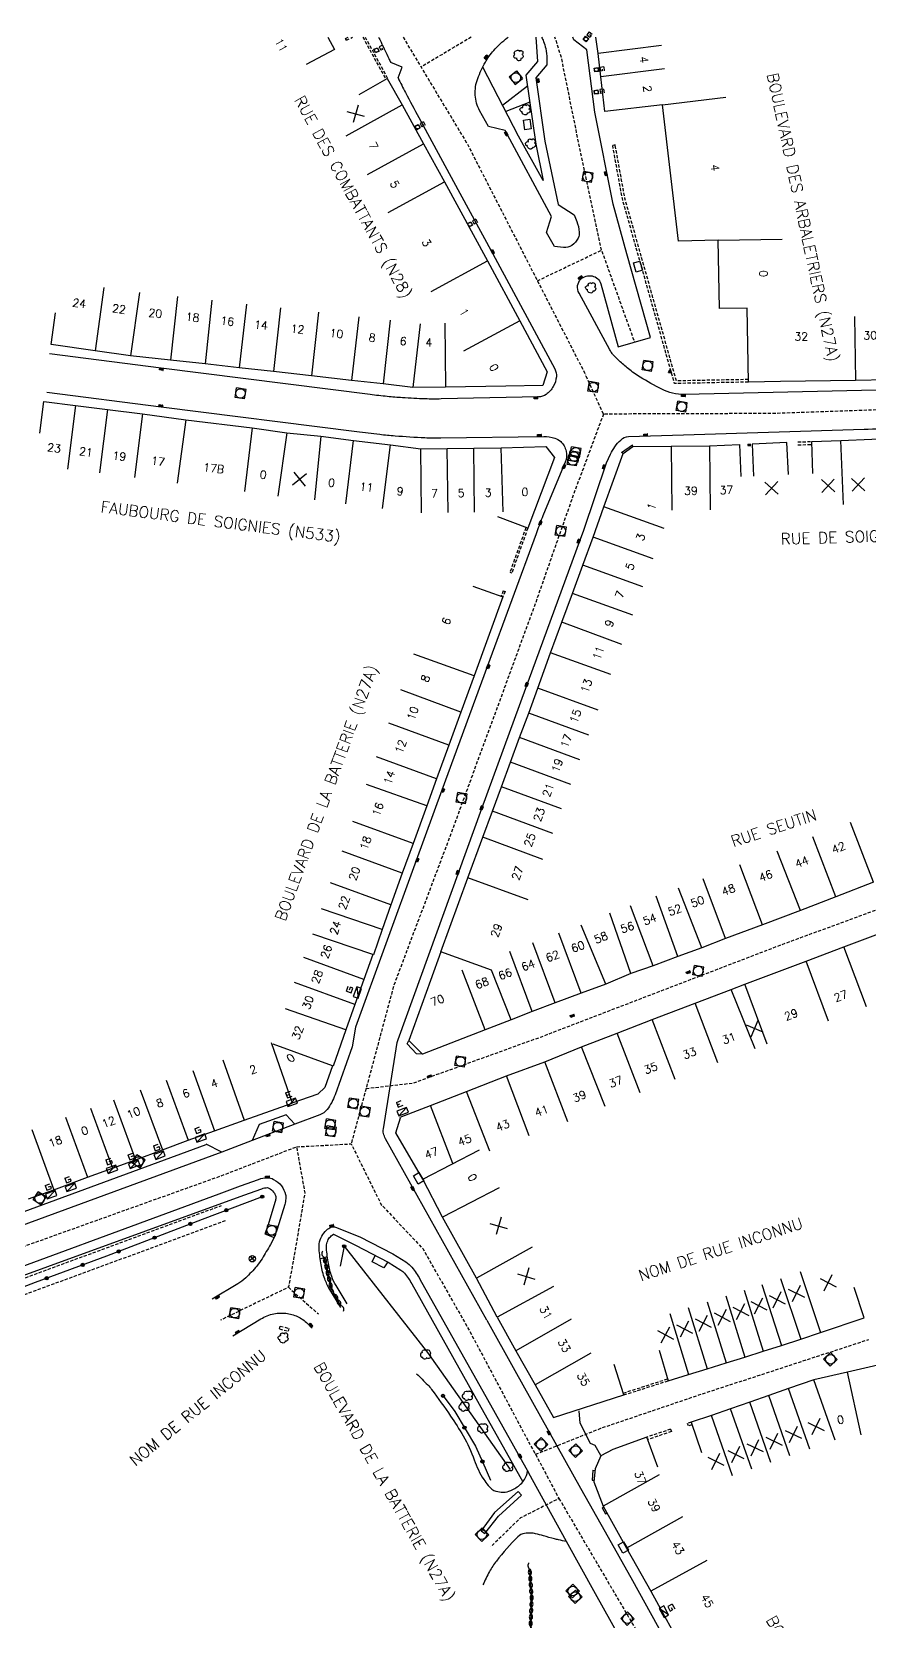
# Model space of a CAD drawing. Header units: millimetres. Extents: x 146000 to 146925, y 142000 to 143001.
# Drawn here: x 146390.3 to 146521.1, y 142752.6 to 143000.8 of the extents above; entities that cross this region are included whole.
import ezdxf
from ezdxf.enums import TextEntityAlignment as Align

# ---------------------------------------------------------------- set-up
doc = ezdxf.new("R2010")
doc.units = ezdxf.units.MM
doc.linetypes.add('DASHED', pattern=[0.75, 0.5, -0.25])
doc.layers.get('0').update_dxf_attribs({"linetype": 'CONTINUOUS'})
for name, color, linetype in [('W0001', 6, 'DASHED'), ('W0008', 7, 'CONTINUOUS'), ('W0017', 7, 'CONTINUOUS'), ('W0100', 7, 'CONTINUOUS'), ('W0105', 7, 'CONTINUOUS'), ('W0112', 1, 'DASHED'), ('W0300', 7, 'CONTINUOUS'), ('W0302', 3, 'CONTINUOUS'), ('W0310', 3, 'CONTINUOUS'), ('W0322', 7, 'CONTINUOUS'), ('W0400', 7, 'CONTINUOUS'), ('W0412', 7, 'CONTINUOUS'), ('W0420', 7, 'CONTINUOUS'), ('W0430', 7, 'CONTINUOUS'), ('W0432', 7, 'CONTINUOUS'), ('W0469', 7, 'CONTINUOUS'), ('W0851', 7, 'CONTINUOUS'), ('W0989', 7, 'CONTINUOUS'), ('W0991', 7, 'CONTINUOUS'), ('W1102', 7, 'CONTINUOUS'), ('W1471', 7, 'CONTINUOUS')]:
    doc.layers.add(name, color=color, linetype=linetype)
doc.styles.get("Standard").update_dxf_attribs({"font": 'romans.shx', "width": 0.85})

# ---------------------------------------------------------------- blocks, each defined once
blk = doc.blocks.new('T420')
for p, q in [((0.75, 0.75), (-0.75, 0.75)), ((-0.75, 0.75), (-0.75, -0.75)), ((0.75, 0.75), (0.75, -0.75)), ((0.75, -0.75), (-0.75, -0.75))]:
    blk.add_line(p, q)
blk.add_ellipse((0, 0), major_axis=(-0.53, 0.53), ratio=1, start_param=3.926991, end_param=10.210176)
blk = doc.blocks.new('T400')
for p, q in [((-0.15, 0.3), (0.15, 0.3)), ((-0.15, -0.25), (-0.15, 0.3)), ((-0.15, 0.15), (0.15, 0.15)), ((-0.15, 0), (0.15, 0)), ((0.15, 0.3), (0.15, -0.25)), ((-0.15, -0.15), (0.15, -0.15)), ((-0.15, -0.25), (-0.15, -0.3)), ((-0.15, -0.3), (0.15, -0.3)), ((0.15, -0.3), (0.15, -0.25))]:
    blk.add_line(p, q)
blk = doc.blocks.new('T300')
for p, q in [((-0.8, 0.51), (-0.86, 0.34)), ((-0.86, 0.34), (-0.86, 0.17)), ((-0.86, 0.17), (-0.74, 0.06)), ((-0.69, 0.63), (-0.8, 0.51)), ((-0.8, -0.06), (-0.74, 0.06)), ((-0.74, 0.06), (-0.69, 0.11)), ((-0.57, 0.69), (-0.69, 0.63)), ((-0.46, 0.69), (-0.57, 0.69)), ((-0.29, 0.63), (-0.46, 0.69)), ((-0.29, 0.63), (-0.17, 0.74)), ((-0.23, 0.57), (-0.29, 0.63)), ((-0.17, 0.74), (-0.06, 0.8)), ((-0.06, 0.8), (0.06, 0.8)), ((0.06, 0.8), (0.23, 0.74)), ((0.23, 0.74), (0.34, 0.63)), ((0.34, 0.63), (0.4, 0.51)), ((0.46, 0.46), (0.34, 0.46)), ((0.4, 0.51), (0.4, 0.46)), ((0.57, 0.4), (0.46, 0.46)), ((0.57, 0.4), (0.69, 0.29)), ((0.69, 0.29), (0.74, 0.17)), ((0.74, 0.06), (0.69, -0.17)), ((0.74, 0.17), (0.74, 0.06)), ((-0.8, -0.17), (-0.8, -0.06)), ((-0.8, -0.23), (-0.8, -0.17)), ((-0.74, -0.34), (-0.8, -0.23)), ((-0.69, -0.4), (-0.74, -0.34)), ((-0.51, -0.46), (-0.69, -0.4)), ((-0.4, -0.46), (-0.51, -0.46)), ((-0.4, -0.46), (-0.34, -0.46)), ((-0.34, -0.46), (-0.34, -0.4)), ((-0.34, -0.51), (-0.34, -0.46)), ((-0.29, -0.63), (-0.34, -0.51)), ((-0.17, -0.74), (-0.29, -0.63)), ((-0.06, -0.8), (-0.17, -0.74)), ((0.06, -0.8), (-0.06, -0.8)), ((0.17, -0.74), (0.06, -0.8)), ((0.23, -0.69), (0.17, -0.74)), ((0.29, -0.46), (0.23, -0.46)), ((0.29, -0.63), (0.23, -0.69)), ((0.46, -0.4), (0.29, -0.46)), ((0.34, -0.51), (0.29, -0.63)), ((0.34, -0.51), (0.34, -0.46)), ((0.57, -0.34), (0.46, -0.4)), ((0.63, -0.29), (0.57, -0.34)), ((0.69, -0.17), (0.63, -0.29))]:
    blk.add_line(p, q)
blk = doc.blocks.new('T432')
at = {"flags": 128}
for points in [[(0.8, 0.8), (-0.8, 0.8)], [(-0.8, 0.8), (-0.8, 0)], [(0.8, 0.8), (-0.8, 0)], [(-0.8, 0), (0.8, 0)], [(-0.4, 2.1), (-0.4, 1.3)], [(-0.4, 1.3), (0.4, 1.3)], [(-0.39, 2.1), (0.41, 2.1)], [(0, 1.7), (0.4, 1.7)], [(0.4, 1.3), (0.4, 1.7)], [(0.8, 0), (0.8, 0.8)]]:
    blk.add_lwpolyline(points, dxfattribs=at)
blk = doc.blocks.new('t430')
at = {"flags": 128}
for points in [[(0.8, 0.8), (-0.8, 0.8)], [(-0.8, 0.8), (-0.8, 0)], [(0.8, 0.8), (-0.8, 0)], [(-0.8, 0), (0.8, 0)], [(-0.4, 2.1), (0.4, 2.1)], [(-0.4, 2.1), (-0.4, 1.3)], [(-0.4, 1.7), (0, 1.7)], [(-0.4, 1.3), (0.4, 1.3)], [(0.8, 0), (0.8, 0.8)]]:
    blk.add_lwpolyline(points, dxfattribs=at)
blk = doc.blocks.new('t322o')
at = {"color": 0, "linetype": 'Continuous'}
for radius in [0.25, 0.15]:
    blk.add_circle((0, 0), radius, dxfattribs=at)
blk = doc.blocks.new('t310o')
at = {"color": 0, "linetype": 'Continuous'}
for centre, start, end in [((-0.5, 0.38), 216.8699, 323.1304), ((0.5, -0.37), 36.8699, 143.1303)]:
    blk.add_arc(centre, 0.625, start, end, dxfattribs=at)
blk = doc.blocks.new('T412')
for p, q in [((-0.3, 1.2), (0.3, 1.2)), ((-0.3, 1.2), (-0.3, 0.6)), ((-0.3, 0.6), (0.3, 0.6)), ((-0.3, 0.3), (0.3, 0.3)), ((-0.3, -0.3), (-0.3, 0.3)), ((0, 0.9), (0.3, 0.9)), ((0.3, 0.9), (0.3, 0.6)), ((0.3, 0.3), (0.3, -0.3)), ((0.3, -0.3), (-0.3, -0.3))]:
    blk.add_line(p, q)
blk.add_ellipse((0, 0), major_axis=(0.212, 0.212), ratio=1, start_param=5.497787, end_param=11.780972)
blk = doc.blocks.new('T851')
for p, q in [((-0.25, -0.15), (0, 0.32)), ((0, 0.32), (0.25, -0.15)), ((-0.25, -0.15), (0.25, -0.15))]:
    blk.add_line(p, q)
for major_axis in [(-0.106, 0.106), (-0.0354, 0.0354), (-0.0236, 0.0236)]:
    blk.add_ellipse((0, 0), major_axis=major_axis, ratio=1, start_param=3.926991, end_param=10.210176)
blk = doc.blocks.new('t991o')
at = {"color": 0, "linetype": 'Continuous'}
for p, q in [((-1, 1), (1, -1)), ((-1, -1), (1, 1))]:
    blk.add_line(p, q, dxfattribs=at)
blk = doc.blocks.new('T1471')
at = {"color": 0, "linetype": 'Continuous', "flags": 128}
blk.add_lwpolyline([(-0.75, -0.5), (-0.75, 0.5), (0.75, 0.5), (0.75, -0.5), (-0.75, -0.5)], dxfattribs=at)
blk = doc.blocks.new('T469')
at = {"color": 0, "linetype": 'Continuous', "flags": 128}
for points in [[(-0.35, 0.35), (0.35, -0.35)], [(-0.35, -0.35), (0.35, 0.35)]]:
    blk.add_lwpolyline(points, dxfattribs=at)
at = {"color": 0, "linetype": 'Continuous'}
blk.add_circle((0, 0), 0.5, dxfattribs=at)

msp = doc.modelspace()

# ---------------------------------------------------------------- linework, layer by layer
at = {"layer": 'W0001', "flags": 128}
for points in [[(146448.28, 143000), (146458.39, 142983.18), (146476.82, 142947.21)], [(146458.93, 143000), (146451.1, 142995.32)], [(146479.28, 142966.72), (146476.07, 142981.78), (146473.02, 142996.83), (146472.01, 143000)], [(146469.27, 142961.94), (146479.28, 142966.72), (146484.43, 142952.38)], [(146601.52, 142963.99), (146585.14, 142959.17), (146556.32, 142950.97), (146532.3, 142943.13), (146526.9, 142941.93), (146506.11, 142941.21), (146479.59, 142941.12)], [(146479.59, 142941.12), (146476.82, 142947.21)], [(146479.59, 142941.12), (146474.77, 142928.17), (146468.72, 142910.91), (146455.52, 142874.95), (146446.84, 142851.9), (146440.18, 142827.14)], [(146442.51, 142835.79), (146449.88, 142836.65), (146469.9, 142843.88), (146507.52, 142858.3), (146537.49, 142869.3), (146541.97, 142871.55), (146546.98, 142873.53), (146569.87, 142882.36), (146563.69, 142906.26)], [(146278.81, 142771.71), (146287.31, 142775.58), (146293.02, 142777.95), (146301.86, 142779.47), (146314.61, 142783.96), (146338.01, 142792.51), (146361.54, 142801.3), (146419.79, 142822.13), (146431.64, 142826.68), (146432.93, 142819.49), (146431.39, 142810.35), (146430.37, 142804.74), (146419.75, 142799.6)], [(146431.64, 142826.68), (146440.18, 142827.14), (146444.89, 142817.63), (146451.35, 142810.79), (146458.52, 142798.2), (146468.09, 142780.24), (146468.98, 142778.65), (146479.19, 142782.73), (146494.49, 142787.92), (146521.06, 142796.6)], [(146430.37, 142804.74), (146435.05, 142800.58)], [(146468.98, 142778.65), (146472.64, 142771.75), (146466.63, 142768.72), (146461.98, 142764.19)], [(146472.64, 142771.75), (146486.69, 142747.83), (146495.86, 142731.26), (146507.09, 142711.46), (146525.33, 142680.72), (146530.6, 142672.87), (146531.13, 142672.08), (146517.05, 142660.69), (146494.27, 142644.51), (146467.62, 142626.42), (146455.71, 142615.31), (146447.16, 142603.19), (146447.16, 142603.19), (146435.22, 142584.65), (146422.28, 142564.51), (146409.87, 142545.04), (146396.34, 142524.9), (146386.59, 142510.68), (146358.16, 142469.03), (146337.51, 142482.92), (146309.92, 142501.51), (146301.14, 142508.06), (146298.51, 142514.94), (146299.46, 142521.38), (146299.14, 142528.8), (146299.86, 142534.68)]]:
    msp.add_lwpolyline(points, dxfattribs=at)
at = {"layer": 'W0008'}
msp.add_line((146460.51, 142766.68), (146461.08, 142766.27), dxfattribs=at)
for points in [[(146444.46, 143000, -0.000195), (146444.84, 142999.2, -0.000074), (146446.05, 142996.68, 0.000014), (146446.36, 142996.03, 0.008021)], [(146461.62, 142986.06), (146460.25, 142988.54, -0.111552), (146459.56, 142990.92, -0.104789), (146459.95, 142993.53, -0.040362), (146461.14, 142996.07, -0.050032), (146462.45, 142997.91, -0.051024), (146464.57, 142999.88, -0.006058), (146464.73, 143000, -0.080704)], [(146469.93, 143000, -0.017403), (146470.24, 142999.33, -0.051641), (146470.57, 142998.21, -0.037878), (146470.74, 142996.64), (146470.77, 142995.66), (146469.01, 142993.63), (146470.43, 142983.73)], [(146474.97, 142999.56), (146474.8, 143000, 0.010141)], [(146447.5, 142993.64, 0.007747), (146448.66, 142991.33, 0.004868), (146450.74, 142987.43), (146457.17, 142975.62), (146462.31, 142966.14)], [(146470.43, 142983.73), (146472.5, 142973.86), (146474.99, 142972.25), (146475.41, 142971.22, -0.073138), (146475.81, 142969.54, -0.134479), (146475.64, 142968.61, -0.138922), (146474.63, 142967.46, -0.165502), (146473.37, 142967.15), (146471.94, 142967.27), (146470.69, 142969.47), (146471.49, 142972), (146464.25, 142985.43), (146461.62, 142986.06)], [(146462.31, 142966.14), (146471.97, 142948.18, -0.142288), (146472.23, 142946.96, -0.10966), (146471.76, 142945.43, -0.112805), (146470.65, 142944.2, -0.147917), (146469.44, 142943.8), (146454.26, 142943.48, -0.013127), (146451.76, 142943.49, -0.009205), (146448.19, 142943.67, -0.007659), (146445.82, 142943.87, -0.006777), (146443.15, 142944.17), (146410.51, 142948.29), (146393.06, 142950.52)], [(146473.63, 142933.62), (146470.11, 142925.24, 0.008971), (146469.99, 142924.93, 0.001104), (146469.06, 142922.41), (146461.48, 142901.78), (146454.35, 142882.4), (146450.35, 142871.4), (146440.86, 142845.39), (146440.35, 142842.32), (146437.66, 142834.78, -0.077902), (146436.43, 142832.52, -0.141814), (146435.27, 142831.66), (146431.38, 142830.22), (146424.69, 142827.67), (146424.69, 142827.67), (146419.98, 142825.85)]]:
    msp.add_lwpolyline(points, format="xyb", dxfattribs=at)
at = {"layer": 'W0008', "flags": 128}
for points in [[(146524.56, 142944.91), (146492.24, 142944.2, -0.060626), (146490.4, 142944.38, -0.062995), (146488.72, 142944.99, -0.019504), (146485.31, 142946.9, -0.034091), (146483.48, 142948.2, -0.012054), (146482.04, 142949.44, -0.019828), (146481.21, 142950.25, -0.038518), (146480.93, 142950.59, -0.026478), (146480.6, 142951.14), (146475.79, 142960, -0.155737), (146475.56, 142961.21, -0.176349), (146476.05, 142962.19, -0.117651), (146476.88, 142962.66, -0.121085), (146477.81, 142962.7, -0.132176), (146478.69, 142962.26, -0.144631), (146479.17, 142961.49), (146481.91, 142951.65), (146486.94, 142953.1), (146483.26, 142966.16), (146481.11, 142973.93), (146478.23, 142988.29), (146477, 142997.99), (146474.97, 142999.56)], [(146392.61, 142944.54), (146410.49, 142942.27), (146441.05, 142938.39, 0.004573), (146444.64, 142937.97, 0.006852), (146447.04, 142937.74, 0.008118), (146451.69, 142937.45, 0.01519), (146454.17, 142937.4), (146470.27, 142937.61, -0.07489), (146471.98, 142937.37, -0.12054), (146472.91, 142936.83, -0.147575), (146473.75, 142935.33, -0.147575), (146473.63, 142933.62)], [(146461.38, 142799.62), (146445.56, 142827.92, -0.071901), (146445.23, 142828.78, -0.095423), (146445.21, 142829.48), (146447.35, 142842.96), (146447.52, 142843.42), (146460.6, 142879.53), (146467.49, 142898.33), (146475.87, 142921.17), (146476.53, 142922.99), (146480.06, 142933.49), (146480.69, 142934.84, -0.090017), (146482.28, 142937.07, -0.187176), (146483.52, 142937.6), (146492.08, 142937.89), (146520.31, 142938.76, 0.007892), (146525.53, 142939, 0.022399), (146527.37, 142939.2, 0.001641), (146530.04, 142939.61, 0.001909), (146532.33, 142939.99, 0.02396), (146533.53, 142940.25, 0.006065), (146538.17, 142941.55), (146552.2, 142945.68)], [(146422.88, 142820.57), (146425.71, 142821.6, -0.087357), (146427.1, 142821.85, -0.124289), (146428.07, 142821.6, -0.10476), (146429.29, 142820.57, -0.113097), (146429.92, 142819.22, -0.071166), (146429.96, 142818.55, -0.055248), (146429.8, 142817.69), (146428.63, 142813.84), (146428.14, 142812.53)], [(146423.42, 142819.11), (146426.24, 142820.14, -0.087357), (146427.1, 142820.3, -0.124289), (146427.33, 142820.24, -0.10476), (146428.07, 142819.62, -0.113097), (146428.4, 142818.9, -0.071166), (146428.41, 142818.66, -0.055248), (146428.32, 142818.15), (146427.16, 142814.34), (146426.68, 142813.07)], [(146291.56, 142773.09, -0.012248), (146293.15, 142773.73, -0.03975), (146293.47, 142773.82, -0.019914), (146296.27, 142774.27, 0.012943), (146300.82, 142774.94, 0.028583), (146301.68, 142775.14), (146301.68, 142775.14), (146307.12, 142776.64), (146321.74, 142781.99), (146347.29, 142791.35), (146347.29, 142791.35), (146377.45, 142802.4), (146377.45, 142802.4), (146423.42, 142819.11), (146423.42, 142819.11), (146423.42, 142819.11)], [(146428.14, 142812.53), (146427.55, 142811.44, -0.017808), (146426.26, 142809.21, -0.031841), (146425.42, 142808.05, -0.031927), (146423.7, 142806.21, -0.052787), (146422.48, 142805.29), (146418.47, 142802.87)], [(146438.56, 142801.56), (146436.83, 142804.41, -0.052579), (146436.05, 142806.06, -0.042318), (146435.49, 142808.25, -0.018595), (146435.17, 142810.75, -0.060336), (146435.19, 142811.53, -0.084409), (146435.58, 142812.72, -0.091253), (146436.31, 142813.64, -0.02854), (146436.69, 142813.94, -0.043565), (146436.97, 142814.09, -0.092932), (146437.38, 142814.2, -0.108397), (146437.74, 142814.14), (146441.52, 142812.63)], [(146439.54, 142802.16), (146437.81, 142805.01, -0.052579), (146437.14, 142806.44, -0.042318), (146436.63, 142808.44, -0.018595), (146436.32, 142810.85, -0.060336), (146436.33, 142811.36, -0.084409), (146436.6, 142812.18, -0.091253), (146437.07, 142812.77, -0.02854), (146437.35, 142812.99, -0.029818), (146437.42, 142813.03), (146440.84, 142811.31)], [(146441.52, 142812.63), (146446.7, 142809.95), (146448.71, 142808.7, -0.080512), (146449.67, 142807.86, -0.045596), (146450.93, 142806.02), (146461.47, 142787.21), (146467.91, 142775.71)], [(146421.68, 142797.14), (146426.07, 142799.8, -0.085514), (146428.12, 142800.6, -0.090642), (146430.21, 142800.65, -0.079603), (146432.02, 142800.06, -0.081183), (146433.53, 142798.94), (146434.08, 142798.37)], [(146450.4, 142791.22, -0.011592), (146452.13, 142789.5, -0.029621), (146452.75, 142788.77, -0.011897), (146455.72, 142784.62, -0.016657), (146457.68, 142781.53, -0.05023), (146459.4, 142777.78, 0.061468), (146460.88, 142774.74, 0.032261), (146461.58, 142773.8, 0.045265), (146462.17, 142773.22, 0.104162), (146462.8, 142772.9, 0.063622), (146463.92, 142772.74, 0.112086), (146465.11, 142772.99, 0.073577), (146466.65, 142773.99, 0.082182), (146467.25, 142774.73, 0.072585), (146467.75, 142776.01)], [(146473.8, 142765.03, -0.003639), (146472.58, 142765.3, -0.006875), (146471.94, 142765.45, -0.006347), (146470.2, 142765.92, 0.008947), (146468.96, 142766.25, 0.054775), (146468.3, 142766.34, 0.03555), (146467.26, 142766.29, 0.165131), (146466.23, 142765.79, 0.036298), (146462.86, 142761.98, 0.035124), (146461.79, 142760.36, 0.029167), (146460.77, 142758.26)]]:
    msp.add_lwpolyline(points, format="xyb", dxfattribs=at)
at = {"layer": 'W0008'}
for points in [[(146447.5, 142993.64), (146448.17, 142995.29), (146446.36, 142996.03)], [(146300.59, 142776.28), (146306.04, 142777.65), (146321.2, 142783.24), (146347.46, 142792.86), (146347.46, 142792.86), (146376.84, 142803.63), (146376.84, 142803.63), (146419.55, 142819.33), (146419.55, 142819.33), (146422.88, 142820.57)], [(146483.59, 142747.46), (146478.33, 142756.87), (146473.8, 142765.03), (146467.91, 142775.71)], [(146461.08, 142766.27), (146463.17, 142768.97), (146466.8, 142772.25), (146466.27, 142772.84), (146462.56, 142769.54), (146460.51, 142766.68)]]:
    msp.add_lwpolyline(points, dxfattribs=at)
at = {"layer": 'W0008', "flags": 128}
for points in [[(146419.98, 142825.85), (146303.8, 142783.22)], [(146461.38, 142799.62), (146465.77, 142791.75), (146471.03, 142782.34), (146476.01, 142773.38), (146479.84, 142766.55), (146479.84, 142766.55), (146484.11, 142758.96), (146491.86, 142745.01), (146499.15, 142732.04)]]:
    msp.add_lwpolyline(points, dxfattribs=at)
at = {"layer": 'W0017'}
for points in [[(146469.03, 143000), (146469.29, 142996.18), (146467.49, 142994.05), (146469.03, 142983.3)], [(146468.09, 142989.85), (146464.33, 142988.37)], [(146419.98, 142825.85), (146417.51, 142827.07)], [(146435.35, 142809.17), (146436.46, 142809.55)], [(146445.89, 142808.7), (146445.27, 142807.76), (146443.44, 142808.72), (146443.91, 142809.72)]]:
    msp.add_lwpolyline(points, dxfattribs=at)
at = {"layer": 'W0017', "flags": 128}
for points in [[(146466.32, 142984.52), (146460.73, 142995.32)], [(146463.8, 142989.39), (146467.73, 142992.38)], [(146469.03, 142983.3), (146470.17, 142977.62), (146466.32, 142984.52), (146466.32, 142984.52)], [(146431.38, 142830.22), (146430.03, 142831.67), (146425.79, 142830.14), (146424.69, 142827.67)], [(146328.41, 142794.38), (146359.68, 142805.83), (146382.52, 142814.2), (146417.51, 142827.02)], [(146426.69, 142813.08), (146428.14, 142812.53)], [(146479.17, 142778.47), (146478.3, 142780.03), (146477.56, 142780.35), (146475.96, 142783.5), (146475.79, 142785.44)]]:
    msp.add_lwpolyline(points, dxfattribs=at)
msp.add_lwpolyline([(146440.84, 142811.31), (146445.97, 142808.66), (146447.92, 142807.44, -0.080512), (146448.53, 142806.92, -0.045596), (146449.64, 142805.3), (146460.17, 142786.48), (146466.98, 142774.34)], format="xyb", dxfattribs=at)
at = {"layer": 'W0100'}
for p, q in [((146479.18, 142993.81), (146478.74, 142997.46)), ((146479.83, 142988.37), (146479.18, 142993.81)), ((146488.8, 142989.44), (146479.83, 142988.37)), ((146491.34, 142968.15), (146488.8, 142989.44)), ((146497.5, 142968.26), (146491.34, 142968.15)), ((146497.7, 142957.61), (146497.5, 142968.26)), ((146393.3, 142951.97), (146393.99, 142956.92)), ((146502.02, 142957.69), (146497.7, 142957.61)), ((146502.23, 142946.12), (146502.02, 142957.69)), ((146466.51, 142955.66), (146470.79, 142947.74)), ((146400.16, 142951.01), (146393.3, 142951.97)), ((146405.73, 142950.23), (146400.16, 142951.01)), ((146411.97, 142949.56), (146405.73, 142950.23)), ((146417.36, 142948.99), (146411.97, 142949.56)), ((146422.66, 142948.36), (146417.36, 142948.99)), ((146428.06, 142947.78), (146422.66, 142948.36)), ((146433.96, 142947.1), (146428.06, 142947.78)), ((146440.21, 142946.38), (146433.96, 142947.1)), ((146470.79, 142947.74), (146470.1, 142945.56)), ((146523.89, 142946.46), (146518.94, 142946.36)), ((146445.18, 142945.83), (146440.21, 142946.38)), ((146449.83, 142945.29), (146445.18, 142945.83)), ((146454.89, 142945.33), (146449.83, 142945.29)), ((146464.32, 142945.46), (146454.89, 142945.33)), ((146470.1, 142945.56), (146464.32, 142945.46)), ((146507.23, 142946.22), (146502.23, 142946.12)), ((146518.94, 142946.36), (146507.23, 142946.22)), ((146391.53, 142938.13), (146392.16, 142943.09)), ((146392.16, 142943.09), (146397.13, 142942.46)), ((146397.13, 142942.46), (146402.1, 142941.84)), ((146402.1, 142941.84), (146407.56, 142941.17)), ((146407.56, 142941.17), (146414.37, 142940.22)), ((146414.37, 142940.22), (146424.72, 142938.97)), ((146424.72, 142938.97), (146430.15, 142938.19)), ((146435.44, 142937.66), (146440.56, 142937.01)), ((146440.56, 142937.01), (146446.32, 142936.3)), ((146508.24, 142936.66), (146502.81, 142936.4)), ((146508.48, 142931.67), (146508.24, 142936.66)), ((146512.31, 142931.84), (146512.12, 142936.84)), ((146446.32, 142936.3), (146451.06, 142935.71)), ((146451.06, 142935.71), (146455.19, 142935.76)), ((146455.19, 142935.76), (146459.34, 142935.82)), ((146459.34, 142935.82), (146463.61, 142935.87)), ((146463.61, 142935.87), (146470.6, 142936.08)), ((146470.6, 142936.08), (146471.93, 142934.34)), ((146479.66, 142926.65), (146482.65, 142934.97)), ((146482.65, 142934.97), (146484.2, 142936.08)), ((146484.2, 142936.08), (146490.19, 142936.11)), ((146490.19, 142936.11), (146496.18, 142936.17)), ((146496.18, 142936.17), (146500.84, 142936.36)), ((146500.84, 142936.36), (146501.05, 142931.37)), ((146502.81, 142936.4), (146503.05, 142931.41)), ((146477.96, 142921.91), (146479.66, 142926.65)), ((146476.35, 142917.53), (146477.96, 142921.91)), ((146474.78, 142913.11), (146476.35, 142917.53)), ((146459.17, 142914.27), (146463.87, 142912.56)), ((146463.87, 142912.56), (146459.39, 142900.23)), ((146473.11, 142908.62), (146474.78, 142913.11)), ((146471.33, 142903.84), (146473.11, 142908.62)), ((146469.36, 142898.31), (146471.33, 142903.84)), ((146459.39, 142900.23), (146457.32, 142894.59)), ((146467.91, 142894.42), (146469.36, 142898.31)), ((146457.32, 142894.59), (146455.45, 142889.42)), ((146466.5, 142890.59), (146467.91, 142894.42)), ((146455.45, 142889.42), (146453.5, 142884.14)), ((146465.09, 142886.75), (146466.5, 142890.59)), ((146463.67, 142882.91), (146465.09, 142886.75)), ((146453.5, 142884.14), (146451.99, 142879.91)), ((146462.28, 142879.1), (146463.67, 142882.91)), ((146451.99, 142879.91), (146449.85, 142874.06)), ((146460.74, 142875.02), (146462.28, 142879.1)), ((146458.42, 142868.68), (146460.74, 142875.02)), ((146449.85, 142874.06), (146448.17, 142869.42)), ((146448.17, 142869.42), (146446.35, 142864.46)), ((146454.18, 142857.11), (146458.42, 142868.68)), ((146521.77, 142868.01), (146515.91, 142865.74)), ((146515.91, 142865.74), (146510.35, 142863.57)), ((146446.35, 142864.46), (146445.01, 142860.6)), ((146510.35, 142863.57), (146504.44, 142861.34)), ((146445.01, 142860.6), (146443.68, 142856.68)), ((146504.44, 142861.34), (146498.68, 142859.19)), ((146494.97, 142857.75), (146491.23, 142856.41)), ((146498.68, 142859.19), (146494.97, 142857.75)), ((146443.58, 142856.72), (146442.15, 142852.81)), ((146443.68, 142856.68), (146443.58, 142856.72)), ((146487.35, 142854.94), (146483.85, 142853.73)), ((146491.23, 142856.41), (146487.35, 142854.94)), ((146442.15, 142852.81), (146440.73, 142848.91)), ((146479.97, 142852.1), (146476.1, 142850.66)), ((146483.85, 142853.73), (146479.97, 142852.1)), ((146476.1, 142850.66), (146472.07, 142849.16)), ((146440.73, 142848.91), (146439.36, 142844.97)), ((146468.45, 142847.82), (146465.17, 142846.51)), ((146472.07, 142849.16), (146468.45, 142847.82)), ((146439.36, 142844.97), (146437.38, 142839.3)), ((146461.09, 142844.94), (146451.31, 142841.15)), ((146465.17, 142846.51), (146461.09, 142844.94)), ((146437.28, 142839.33), (146436.05, 142835.95)), ((146430.98, 142833.55), (146435, 142834.96)), ((146435, 142834.96), (146436.05, 142835.95)), ((146423.46, 142830.82), (146430.95, 142833.49)), ((146430.95, 142833.49), (146430.98, 142833.55)), ((146418.81, 142829.18), (146423.46, 142830.82)), ((146447.14, 142828.88), (146447.86, 142831.23)), ((146447.86, 142831.23), (146447.83, 142831.33)), ((146410.72, 142826.23), (146414.69, 142827.7)), ((146414.69, 142827.7), (146418.81, 142829.18)), ((146451.35, 142821.64), (146447.14, 142828.88)), ((146406.51, 142824.66), (146410.72, 142826.23)), ((146398.99, 142821.92), (146402.89, 142823.32)), ((146402.89, 142823.32), (146406.51, 142824.66)), ((146389.76, 142818.54), (146393.72, 142819.98)), ((146393.72, 142819.98), (146398.99, 142821.92)), ((146454.43, 142815.67), (146451.35, 142821.64)), ((146451.35, 142821.64), (146451.35, 142821.64)), ((146520.34, 142799.97), (146518.76, 142804.71)), ((146463.01, 142800.08), (146465.88, 142794.81)), ((146465.88, 142794.81), (146468.91, 142789.5)), ((146482.79, 142787.93), (146481.26, 142792.69)), ((146488.29, 142794.94), (146489.71, 142790.15)), ((146529.89, 142794.27), (146517.69, 142791.47)), ((146517.69, 142791.47), (146512.48, 142790.3)), ((146468.91, 142789.5), (146471.8, 142784.39)), ((146471.8, 142784.39), (146482.79, 142787.93)), ((146493.29, 142783.65), (146494.9, 142778.92)), ((146486.38, 142781.34), (146481.07, 142779.43)), ((146488.07, 142776.63), (146486.38, 142781.34)), ((146479.18, 142778.44), (146478.31, 142776.36)), ((146481.07, 142779.43), (146479.18, 142778.44)), ((146478.31, 142776.36), (146478.1, 142774.36)), ((146478.1, 142774.36), (146479.57, 142770.57)), ((146479.57, 142770.57), (146483.21, 142764.01)), ((146483.21, 142764.01), (146486.99, 142757.26)), ((146486.99, 142757.26), (146492.34, 142747.51))]:
    msp.add_line(p, q, dxfattribs=at)
for points in [[(146436.53, 143000), (146437.57, 142998.08)], [(146478.74, 142997.46), (146478.42, 143000)], [(146441.45, 142991.06), (146445.8, 142993.52)], [(146471.93, 142934.34), (146467.76, 142923.28)]]:
    msp.add_lwpolyline(points, dxfattribs=at)
at = {"layer": 'W0100', "flags": 128}
for points in [[(146437.57, 142998.08), (146433.16, 142995.71)], [(146445.8, 142993.52), (146448.13, 142989.42)], [(146448.13, 142989.42), (146451.48, 142983.35), (146454.76, 142977.39), (146461.46, 142965.05), (146466.51, 142955.66)], [(146430.15, 142938.19), (146435.44, 142937.66)], [(146512.12, 142936.84), (146516.7, 142937.01), (146521.52, 142937.19), (146525.59, 142937.37), (146528.63, 142937.53)], [(146467.76, 142923.28), (146463.08, 142925.05)], [(146501.67, 142852.09), (146511.25, 142855.67), (146517.15, 142857.89), (146522.96, 142860.09), (146529.02, 142862.35), (146537.51, 142865.59), (146542.39, 142867.44), (146542.39, 142867.44)], [(146454.18, 142857.11), (146452.58, 142852.63), (146449.18, 142843.26), (146451.31, 142841.15)], [(146499.54, 142851.24), (146501.67, 142852.09)], [(146447.82, 142831.33), (146452.56, 142833.15), (146458.22, 142835.34), (146464.47, 142837.77), (146470.41, 142839.93), (146476.16, 142842.27), (146481.73, 142844.45), (146487.18, 142846.54), (146493.9, 142849.13), (146499.54, 142851.24)], [(146459.74, 142806.16), (146454.43, 142815.67)], [(146463.01, 142800.08), (146459.74, 142806.16)], [(146489.71, 142790.15), (146492.89, 142791.1), (146495.79, 142792.01), (146498.76, 142792.93), (146501.69, 142793.85), (146504.55, 142794.74), (146507.43, 142795.65), (146510.43, 142796.65), (146513.5, 142797.69), (146520.34, 142799.97)], [(146512.48, 142790.3), (146508.52, 142788.92), (146505.42, 142787.84), (146502.44, 142786.82), (146499.46, 142785.76), (146496.49, 142784.74), (146493.29, 142783.65)]]:
    msp.add_lwpolyline(points, dxfattribs=at)
at = {"layer": 'W0105'}
for p, q in [((146482.65, 142934.97), (146482.43, 142935.1)), ((146484.2, 142936.08), (146484.12, 142936.34)), ((146477.95, 142776.16), (146478.28, 142776.13)), ((146477.81, 142774.64), (146478.12, 142774.61)), ((146479.4, 142770.29), (146479.65, 142770.43)), ((146479.92, 142769.36), (146480.16, 142769.5))]:
    msp.add_line(p, q, dxfattribs=at)
at = {"layer": 'W0105', "flags": 128}
for points in [[(146482.43, 142935.1), (146484.12, 142936.34)], [(146451.31, 142841.15), (146450.41, 142841.21), (146448.91, 142842.76), (146449.18, 142843.26)], [(146477.95, 142776.16), (146477.81, 142774.64)], [(146479.4, 142770.29), (146479.92, 142769.36)]]:
    msp.add_lwpolyline(points, dxfattribs=at)
at = {"layer": 'W0112'}
for p, q in [((146439.3, 142999.77), (146439.73, 143000)), ((146439.44, 142999.5), (146439.3, 142999.77)), ((146439.44, 142999.5), (146440.4, 143000)), ((146442, 143000), (146445.59, 142993.4)), ((146442.36, 143000), (146445.86, 142993.56)), ((146445.8, 142993.52), (146445.86, 142993.56)), ((146502.13, 142936.41), (146502.13, 142936.21)), ((146467.48, 142923.38), (146464.99, 142916.43)), ((146467.76, 142923.28), (146465.27, 142916.33)), ((146464.99, 142916.43), (146465.27, 142916.33)), ((146463.93, 142913.52), (146463.59, 142912.68)), ((146464.21, 142913.41), (146463.87, 142912.56)), ((146463.93, 142913.52), (146464.21, 142913.41)), ((146428.96, 142798.23), (146429.07, 142798.68)), ((146430.37, 142797.88), (146430.48, 142798.32)), ((146490.08, 142782.58), (146490.2, 142782.2)), ((146492.86, 142783.1), (146492.74, 142783.48))]:
    msp.add_line(p, q, dxfattribs=at)
at = {"layer": 'W0112', "flags": 128}
for points in [[(146481.42, 142983.16), (146481.03, 142983.09)], [(146502.23, 142946.12), (146490.69, 142945.89), (146482.54, 142974.77), (146481.03, 142983.09)], [(146502.23, 142946.52), (146490.99, 142946.3), (146482.93, 142974.86), (146481.42, 142983.16)], [(146509.96, 142936.77), (146512.12, 142936.84)], [(146502.13, 142936.41), (146502.81, 142936.4), (146502.81, 142936.4)], [(146502.13, 142936.21), (146502.81, 142936.2)], [(146509.97, 142936.32), (146512.13, 142936.39)], [(146299.62, 142774.27), (146303.38, 142774.93), (146305.67, 142775.57), (146319.91, 142780.79), (146349.44, 142791.58), (146369.41, 142798.93), (146419.92, 142817.52)], [(146300.17, 142771.9), (146303.92, 142772.55), (146306.42, 142773.26), (146320.74, 142778.51), (146350.28, 142789.3), (146370.25, 142796.65), (146420.76, 142815.24)], [(146428.96, 142798.23), (146430.37, 142797.88)], [(146429.07, 142798.68), (146430.48, 142798.32)], [(146482.7, 142788.22), (146489.62, 142790.44)], [(146482.79, 142787.93), (146489.71, 142790.15)], [(146490.08, 142782.58), (146486.38, 142781.34)], [(146493.29, 142783.65), (146492.74, 142783.48)], [(146493.41, 142783.27), (146492.86, 142783.1)], [(146490.2, 142782.2), (146486.51, 142780.96)]]:
    msp.add_lwpolyline(points, dxfattribs=at)
at = {"layer": 'W0302', "flags": 128}
msp.add_lwpolyline([(146439.09, 142811.14), (146452.12, 142794.54), (146465.02, 142776.26)], dxfattribs=at)
at = {"layer": 'W0310', "flags": 128}
for points in [[(146438.52, 142801.9), (146437.08, 142804.53), (146435.94, 142809.5)], [(146468.06, 142760.73), (146468.37, 142756.17), (146468.04, 142748.06)]]:
    msp.add_lwpolyline(points, dxfattribs=at)
at = {"layer": 'W0322', "flags": 128}
for points in [[(146426.28, 142818.89), (146416.88, 142815.34), (146401.97, 142809.62), (146390.81, 142805.48), (146377.87, 142800.56), (146355.32, 142792.01), (146342.28, 142787.08), (146329.18, 142782.2), (146315.92, 142777.27), (146306.67, 142774.05), (146302.96, 142773.14), (146300.84, 142772.66)], [(146439.09, 142811.14), (146438.48, 142808.04)], [(146454.53, 142787.79), (146456.38, 142785.32), (146459.6, 142779.93), (146460.73, 142777.4), (146461.94, 142774.62)]]:
    msp.add_lwpolyline(points, dxfattribs=at)
at = {"layer": 'W1102'}
for p, q in [((146488.66, 142998.7), (146478.74, 142997.46)), ((146489.11, 142995.02), (146479.18, 142993.81)), ((146439.38, 142984.57), (146448.13, 142989.42)), ((146488.8, 142989.44), (146498.73, 142990.63)), ((146442.73, 142978.52), (146451.48, 142983.35)), ((146445.98, 142972.6), (146454.76, 142977.39)), ((146497.5, 142968.26), (146507.5, 142968.44)), ((146452.67, 142960.29), (146461.46, 142965.05)), ((146401.55, 142960.91), (146400.16, 142951.01)), ((146407.12, 142960.13), (146405.73, 142950.23)), ((146413.03, 142959.51), (146411.97, 142949.56)), ((146418.42, 142958.93), (146417.36, 142948.99)), ((146423.84, 142958.29), (146422.66, 142948.36)), ((146429.13, 142957.72), (146428.06, 142947.78)), ((146435.1, 142957.04), (146433.96, 142947.1)), ((146518.8, 142956.36), (146518.94, 142946.36)), ((146441.36, 142956.32), (146440.21, 142946.38)), ((146446.28, 142955.77), (146445.18, 142945.83)), ((146450.98, 142955.23), (146449.83, 142945.29)), ((146454.81, 142955.33), (146454.89, 142945.33)), ((146466.51, 142955.66), (146457.71, 142950.93)), ((146397.13, 142942.46), (146395.87, 142932.54)), ((146402.1, 142941.84), (146400.86, 142931.92)), ((146407.56, 142941.17), (146406.33, 142931.24)), ((146414.37, 142940.22), (146413, 142930.32)), ((146424.72, 142938.97), (146423.51, 142929.04)), ((146430.15, 142938.19), (146428.73, 142928.29)), ((146439.34, 142927.08), (146440.56, 142937.01)), ((146517.08, 142927.02), (146516.7, 142937.01)), ((146445.09, 142926.37), (146446.32, 142936.3)), ((146451.19, 142925.71), (146451.06, 142935.71)), ((146455.31, 142925.77), (146455.19, 142935.76)), ((146459.46, 142925.82), (146459.34, 142935.82)), ((146463.91, 142925.87), (146463.61, 142935.87)), ((146490.19, 142936.11), (146490.25, 142926.11)), ((146496.18, 142936.17), (146496.28, 142926.17)), ((146489.08, 142923.27), (146479.66, 142926.65)), ((146487.36, 142918.49), (146477.96, 142921.91)), ((146485.76, 142914.13), (146476.35, 142917.53)), ((146484.18, 142909.69), (146474.78, 142913.11)), ((146482.48, 142905.13), (146473.11, 142908.62)), ((146459.39, 142900.23), (146449.99, 142903.64)), ((146480.73, 142900.43), (146471.33, 142903.84)), ((146457.32, 142894.59), (146447.93, 142898.03)), ((146478.76, 142894.89), (146469.36, 142898.31)), ((146477.29, 142890.95), (146467.91, 142894.42)), ((146455.45, 142889.42), (146446.05, 142892.83)), ((146475.89, 142887.13), (146466.5, 142890.59)), ((146453.5, 142884.14), (146444.12, 142887.61)), ((146474.47, 142883.29), (146465.09, 142886.75)), ((146451.99, 142879.91), (146442.57, 142883.26)), ((146473.06, 142879.47), (146463.67, 142882.91)), ((146449.85, 142874.06), (146440.46, 142877.5)), ((146471.66, 142875.63), (146462.28, 142879.1)), ((146521.77, 142868.01), (146518.16, 142877.33)), ((146470.12, 142871.54), (146460.74, 142875.02)), ((146515.91, 142865.74), (146512.3, 142875.07)), ((146448.17, 142869.42), (146438.77, 142872.83)), ((146510.35, 142863.57), (146506.71, 142872.88)), ((146504.44, 142861.34), (146500.92, 142870.71)), ((146446.35, 142864.46), (146436.96, 142867.9)), ((146467.81, 142865.24), (146458.42, 142868.68)), ((146494.97, 142857.75), (146491.34, 142867.07)), ((146498.68, 142859.19), (146495.18, 142868.56)), ((146491.23, 142856.41), (146487.85, 142865.82)), ((146445.01, 142860.6), (146435.56, 142863.86)), ((146483.85, 142853.73), (146480.57, 142863.17)), ((146487.35, 142854.94), (146483.82, 142864.3)), ((146443.58, 142856.72), (146434.21, 142859.91)), ((146476.1, 142850.66), (146472.61, 142860.03)), ((146479.97, 142852.1), (146476.09, 142861.31)), ((146462.1, 142854.26), (146454.18, 142857.11)), ((146468.45, 142847.82), (146464.97, 142857.19)), ((146472.07, 142849.16), (146468.58, 142858.53)), ((146520.68, 142848.53), (146517.15, 142857.89)), ((146442.15, 142852.81), (146432.76, 142856.25)), ((146514.76, 142846.31), (146511.25, 142855.67)), ((146440.73, 142848.91), (146431.33, 142852.33)), ((146461.09, 142844.94), (146457.5, 142854.28)), ((146465.17, 142846.51), (146462.1, 142854.26)), ((146505.17, 142842.73), (146501.67, 142852.09)), ((146439.36, 142844.97), (146429.91, 142848.25)), ((146497.44, 142839.78), (146493.9, 142849.13)), ((146490.77, 142837.21), (146487.18, 142846.54)), ((146427.66, 142842.98), (146430.98, 142833.55)), ((146437.28, 142839.33), (146427.97, 142842.69)), ((146479.86, 142832.98), (146476.16, 142842.27)), ((146485.35, 142835.12), (146481.73, 142844.45)), ((146420.12, 142840.25), (146423.46, 142830.82)), ((146474, 142830.6), (146470.41, 142839.93)), ((146415.46, 142838.61), (146418.81, 142829.18)), ((146467.99, 142828.41), (146464.47, 142837.77)), ((146407.23, 142835.6), (146410.72, 142826.23)), ((146411.26, 142837.09), (146414.69, 142827.7)), ((146461.83, 142826.02), (146458.22, 142835.34)), ((146399.46, 142832.72), (146402.89, 142823.32)), ((146403.04, 142834.04), (146406.51, 142824.66)), ((146456.06, 142824.07), (146452.56, 142833.15)), ((146395.57, 142831.32), (146398.99, 142821.92)), ((146390.29, 142829.38), (146393.72, 142819.98)), ((146451.35, 142821.64), (146460.24, 142826.23)), ((146463.32, 142820.26), (146454.43, 142815.67)), ((146504.33, 142805.16), (146507.43, 142795.65)), ((146507.24, 142806.13), (146510.43, 142796.65)), ((146510.32, 142807.18), (146513.5, 142797.69)), ((146471.79, 142804.86), (146463.01, 142800.08)), ((146495.79, 142802.48), (146498.76, 142792.93)), ((146498.7, 142803.39), (146501.69, 142793.85)), ((146501.56, 142804.28), (146504.55, 142794.74)), ((146489.96, 142800.66), (146492.89, 142791.1)), ((146492.81, 142801.56), (146495.79, 142792.01)), ((146474.56, 142799.77), (146465.88, 142794.81)), ((146477.61, 142794.43), (146468.91, 142789.5)), ((146515.78, 142780.86), (146512.48, 142790.3)), ((146519.87, 142781.71), (146517.69, 142791.47)), ((146508.69, 142778.39), (146505.42, 142787.84)), ((146511.82, 142779.48), (146508.52, 142788.92)), ((146502.76, 142776.32), (146499.46, 142785.76)), ((146505.73, 142777.37), (146502.44, 142786.82)), ((146499.73, 142775.28), (146496.49, 142784.74)), ((146488.31, 142775.43), (146479.57, 142770.57)), ((146491.94, 142768.89), (146483.21, 142764.01)), ((146495.76, 142762.07), (146486.99, 142757.26))]:
    msp.add_line(p, q, dxfattribs=at)
at = {"layer": 'W1102', "flags": 128}
for points in [[(146435.44, 142937.66), (146434.45, 142927.71)], [(146503.27, 142841.96), (146499.54, 142851.24)], [(146468.47, 142811.03), (146459.74, 142806.16)]]:
    msp.add_lwpolyline(points, dxfattribs=at)

# ---------------------------------------------------------------- block references
at = {"layer": 'W0300'}
for p, rotation in [((146466.33, 142997.28), 128.4087917435144), ((146467.35, 142988.6), 260.5029563838662), ((146468.2, 142983.26), 260.5029563838662), ((146477.59, 142960.78), 260.5029563838662), ((146429.53, 142796.78), 260.5029563838662), ((146451.92, 142794.27), 43.25309397260472), ((146458.46, 142787.82), 43.25309397260472), ((146457.93, 142786.13), 43.25309397260472), ((146460.84, 142782.73), 43.25309397260472), ((146464.76, 142776.71), 43.25309397260472)]:
    msp.add_blockref('T300', p, dxfattribs=dict(at, rotation=rotation))
at = {"layer": 'W0310'}
for p, rotation in [((146435.96, 142809.41), 102.9125169876315), ((146436.19, 142808.43), 102.9125169876315), ((146436.41, 142807.46), 102.9125169876315), ((146436.63, 142806.48), 102.9125169876315), ((146436.86, 142805.51), 102.9125169876315), ((146437.08, 142804.53), 102.9125169876315), ((146437.56, 142803.66), 118.6938332446171), ((146438.04, 142802.78), 118.6938332446171), ((146438.52, 142801.9), 118.6938332446171), ((146468.06, 142760.73), 273.9222448126561), ((146468.13, 142759.73), 273.9222448126561), ((146468.2, 142758.74), 273.9222448126561), ((146468.27, 142757.74), 273.9222448126561), ((146468.33, 142756.74), 273.9222448126561), ((146468.32, 142754.74), 267.6490223346769), ((146468.36, 142755.74), 267.6490223346769), ((146468.23, 142752.74), 267.6490223346769), ((146468.27, 142753.74), 267.6490223346769), ((146468.19, 142751.75), 267.6490223346769)]:
    msp.add_blockref('t310o', p, dxfattribs=dict(at, rotation=rotation))
at = {"layer": 'W0322'}
for p, rotation in [((146426.28, 142818.89), 200.7019885617207), ((146415.06, 142814.64), 200.9672892745581), ((146420.67, 142816.77), 200.7019885617207), ((146409.46, 142812.49), 200.9672892745581), ((146403.86, 142810.34), 200.9672892745581), ((146439.09, 142811.14), 258.8911501634165), ((146398.24, 142808.24), 200.3634872644352), ((146392.61, 142806.15), 200.3634872644352), ((146454.53, 142787.79), 306.811468998714), ((146457.87, 142782.82), 300.8685885497329), ((146460.68, 142777.53), 294.0965814705191)]:
    msp.add_blockref('t322o', p, dxfattribs=dict(at, rotation=rotation))
at = {"layer": 'W0400'}
for p, rotation in [((146461.27, 142996.86), 146.5562277744817), ((146469.36, 142993.22), 8.320501869456358), ((146464.41, 142984.91), 28.35412459933619), ((146479.95, 142978.69), 11.32884939825729), ((146462.28, 142966.51), 28.43922685067495), ((146475.99, 142962.46), 129.545309384328), ((146410.55, 142948.13), 82.79622892042116), ((146492.1, 142944.02), 90.22393461363885), ((146410.46, 142942.42), 82.77969079338506), ((146469.06, 142943.66), 91.22268919769466), ((146469.61, 142937.77), 90.72946593666786), ((146486.19, 142937.86), 91.90489290961928), ((146473.42, 142932.9), 157.2316059290084), ((146479.66, 142932.84), 161.3976121765675), ((146469.74, 142924.09), 159.6651974140219), ((146475.71, 142921.24), 160.2159966755199), ((146461.59, 142901.68), 159.8012512810504), ((146467.58, 142898.87), 159.8503718878658), ((146454.53, 142882.33), 159.9965808143185), ((146460.56, 142879.61), 159.8603277858026), ((146450.52, 142871.45), 159.9965808143185), ((146456.8, 142869.48), 160.0957817543934), ((146492.83, 142853.93), 109.7477365495079), ((146474.74, 142847.13), 110.4061444370538), ((146452.42, 142837.69), 111.1322445789775), ((146427.19, 142828.47), 110.9208215371253), ((146427.11, 142821.96), 89.85008831491896), ((146449.78, 142820.21), 29.23485794546067), ((146437.16, 142814.34), 102.8021557987674), ((146419.3, 142803.19), 121.104174152631), ((146422.42, 142797.75), 121.2241119894799), ((146433.88, 142798.82), 44.18593510463734), ((146471.05, 142782.01), 29.05408751615913), ((146466.54, 142778.38), 29.28207392487597)]:
    msp.add_blockref('T400', p, dxfattribs=dict(at, rotation=rotation))
at = {"layer": 'W0412'}
for p, rotation in [((146444.14, 142997.95), 295.6220701643584), ((146476.86, 142999.7), 322.1881587300187), ((146478.48, 142994.9), 277.2384040958088), ((146478.47, 142991.42), 277.2384040958088), ((146450.55, 142985.95), 298.5786648411811), ((146458.74, 142970.75), 298.439226850675)]:
    msp.add_blockref('T412', p, dxfattribs=dict(at, rotation=rotation))
at = {"layer": 'W0420'}
for p, rotation in [((146465.9, 142993.67), 128.4087917435144), ((146477.13, 142978.15), 260.5029563838662), ((146486.5, 142948.65), 260.5029563838662), ((146422.9, 142944.35), 260.5029563838662), ((146478.02, 142945.34), 260.5029563838662), ((146491.82, 142942.28), 260.5029563838662), ((146474.78, 142933.88), 260.5029563838662), ((146475, 142934.5), 260.5029563838662), ((146475.22, 142935.15), 260.5029563838662), ((146472.93, 142922.84), 260.5029563838662), ((146457.44, 142881.13), 260.5029563838662), ((146494.41, 142854.14), 260.5029563838662), ((146457.25, 142840), 260.5029563838662), ((146440.51, 142833.43), 260.5029563838662), ((146442.32, 142832.16), 260.5029563838662), ((146428.75, 142829.75), 260.5029563838662), ((146436.92, 142830.17), 260.5029563838662), ((146437.03, 142829.08), 260.5029563838662), ((146406.95, 142824.4), 238.1896520822307), ((146391.52, 142818.62), 238.1896520822307), ((146427.76, 142813.63), 260.5029563838662), ((146432.07, 142803.83), 260.5029563838662), ((146421.99, 142800.69), 260.5029563838662), ((146515.05, 142793.5), 43.25309397260472), ((146469.85, 142780.21), 43.25309397260472), ((146475.24, 142779.23), 43.25309397260472), ((146460.6, 142766.1), 43.25309397260472), ((146474.79, 142757.31), 43.25309397260472), ((146475.19, 142756.4), 43.25309397260472), ((146483.34, 142752.99), 43.25309397260472)]:
    msp.add_blockref('T420', p, dxfattribs=dict(at, rotation=rotation))
at = {"layer": 'W0430'}
for p, rotation in [((146431.02, 142833.25), 19.5835061112225), ((146448.37, 142831.81), 21.05464555596451)]:
    msp.add_blockref('t430', p, dxfattribs=dict(at, rotation=rotation))
at = {"layer": 'W0432'}
for p, rotation in [((146441.54, 142850.64), 69.96542979827456), ((146416.84, 142827.67), 20.1251340279401), ((146402.95, 142822.8), 20.1251340279401), ((146406.41, 142823.57), 20.1251340279401), ((146410.39, 142824.98), 20.1251340279401), ((146393.45, 142818.81), 20.1251340279401), ((146396.53, 142819.95), 20.1251340279401), ((146488.69, 142753.88), 299.037265736716)]:
    msp.add_blockref('T432', p, dxfattribs=dict(at, rotation=rotation))
at = {"layer": 'W0469', "rotation": 260.5029563838662}
msp.add_blockref('T469', (146424.73, 142809.2), dxfattribs=at)
at = {"layer": 'W0851'}
msp.add_blockref('T851', (146489.98, 142947.78), dxfattribs=at)
at = {"layer": 'W0991'}
for p, rotation in [((146440.87, 142988.02), 299.5553933133463), ((146432.1, 142930.96), 354.3342063360487), ((146505.86, 142929.54), 2.759800796474509), ((146514.68, 142929.93), 2.184772095560698), ((146519.39, 142930.11), 2.149633704316255), ((146503.21, 142845.17), 21.85004250058692), ((146463.2, 142814.32), 299.1375198519784), ((146467.54, 142806.43), 298.2580021175018), ((146509.74, 142803.81), 18.69793243602953), ((146514.7, 142805.47), 18.3919899804189), ((146503.86, 142801.86), 17.61304669505399), ((146506.73, 142802.8), 18.45965842830423), ((146495.19, 142799.15), 17.10682094580949), ((146498.14, 142800.07), 17.41949181738561), ((146501.03, 142800.97), 17.29378575194571), ((146489.28, 142797.33), 16.56252124344737), ((146492.27, 142798.24), 17.5769497804513), ((146509.27, 142781.77), 19.25113536927465), ((146512.81, 142783), 19.2563564723357), ((146503.26, 142779.68), 19.44988226033011), ((146506.23, 142780.71), 18.93281857261283), ((146497.15, 142777.57), 18.74076235595997), ((146500.27, 142778.64), 19.04179811383027)]:
    msp.add_blockref('t991o', p, dxfattribs=dict(at, rotation=rotation))
at = {"layer": 'W1471'}
for p, rotation in [((146467.7, 142986.35), 278.1805455271144), ((146484.99, 142964.16), 285.7412045356221), ((146450.71, 142821.75), 300.1964409185217), ((146482.68, 142764.11), 299.3783612791174)]:
    msp.add_blockref('T1471', p, dxfattribs=dict(at, rotation=rotation))

# ---------------------------------------------------------------- texts
at = {"layer": 'W0989'}
for s, rotation, p in [('BOULEVARD DES ARBALETRIERS (N27A)', 282.0298, (146510.66, 142971.85)), ('RUE DES COMBATTANTS (N28)', 298.5787, (146440.4, 142974.98)), ('FAUBOURG DE SOIGNIES (N533)', 352.7696, (146419.79, 142924.17)), ('RUE DE SOIGNIES', 1.7608, (146517.54, 142921.93)), ('BOULEVARD DE LA BATTERIE (N27A)', 69.9966, (146436.4, 142881.91)), ('RUE SEUTIN', 18.0999, (146506.2, 142876.47)), ('NOM DE RUE INCONNU', 18.0999, (146497.9, 142810.67)), ('NOM DE RUE INCONNU', 39.5763, (146416.23, 142785.93)), ('BOULEVARD DE LA BATTERIE (N27A)', 299.2821, (146445.27, 142774.31)), ('BOULEVARD DE LA BATTERIE (N27A)', 299.4208, (146515.98, 142734.75))]:
    msp.add_text(s, height=1.75, rotation=rotation, dxfattribs=at).set_placement(p, align=Align.MIDDLE)
at = {"layer": 'W0991'}
for s, rotation, p in [('11', 298.2752, (146429.25, 142998.75)), ('4', 276.9281, (146485.91, 142996.48)), ('2', 276.8097, (146486.46, 142991.92)), ('7', 298.9536, (146443.68, 142983)), ('4', 276.8097, (146497.02, 142979.62)), ('5', 298.811, (146446.98, 142977)), ('3', 298.5117, (146451.96, 142967.88)), ('0', 271.045, (146504.6, 142963.06)), ('24', 352.0525, (146397.7, 142958.42)), ('22', 352.0185, (146403.92, 142957.55)), ('20', 353.9151, (146409.59, 142956.86)), ('18', 353.8937, (146415.41, 142956.24)), ('1', 298.2807, (146457.83, 142957.03)), ('16', 353.2381, (146420.83, 142955.62)), ('14', 353.8463, (146426.11, 142955.03)), ('12', 353.4876, (146431.8, 142954.4)), ('10', 353.4169, (146437.89, 142953.7)), ('32', 0.823, (146510.49, 142953.24)), ('30', 1.1535, (146521.27, 142953.41)), ('8', 353.6837, (146443.46, 142953.06)), ('6', 353.3797, (146448.31, 142952.52)), ('4', 0.4381, (146452.3, 142952.31)), ('0', 298.3369, (146462.49, 142948.38)), ('23', 352.781, (146393.77, 142935.83)), ('21', 352.9146, (146398.75, 142935.21)), ('19', 352.9478, (146403.97, 142934.56)), ('17', 352.1044, (146410.01, 142933.76)), ('17B', 353.0965, (146418.7, 142932.65)), ('0', 351.8103, (146426.44, 142931.65)), ('0', 352.6879, (146437.11, 142930.39)), ('11', 352.9784, (146442.58, 142929.71)), ('9', 352.9384, (146447.83, 142929.06)), ('7', 0.737, (146453.21, 142928.74)), ('5', 0.7199, (146457.35, 142928.79)), ('3', 0.6983, (146461.56, 142928.84)), ('0', 1.7658, (146467.32, 142928.98)), ('39', 0.5694, (146493.26, 142929.14)), ('37', 2.389, (146498.8, 142929.27)), ('1', 70.2798, (146487.11, 142926.69)), ('3', 70.2715, (146485.4, 142921.9)), ('5', 69.7993, (146483.74, 142917.33)), ('7', 70.4292, (146482.15, 142912.93)), ('6', 70.051, (146455.05, 142908.78)), ('9', 69.5363, (146480.51, 142908.44)), ('11', 69.6039, (146478.79, 142903.81)), ('8', 69.8567, (146451.78, 142899.82)), ('13', 70.4475, (146476.92, 142898.68)), ('10', 70.1066, (146449.8, 142894.39)), ('15', 69.5042, (146475.21, 142893.95)), ('12', 69.6965, (146447.91, 142889.21)), ('17', 69.851, (146473.77, 142890.08)), ('19', 69.7169, (146472.36, 142886.25)), ('14', 70.4283, (146446.15, 142884.37)), ('21', 69.7922, (146470.95, 142882.41)), ('16', 69.872, (146444.35, 142879.4)), ('23', 69.9516, (146469.54, 142878.58)), ('18', 70.0757, (146442.43, 142874.13)), ('25', 69.3578, (146468.08, 142874.62)), ('44', 21.372, (146510.58, 142871.17)), ('42', 21.1612, (146516.31, 142873.4)), ('20', 69.8804, (146440.69, 142869.35)), ('27', 69.9051, (146466.15, 142869.42)), ('46', 20.5856, (146504.93, 142869.01)), ('48', 20.4831, (146499.11, 142866.83)), ('22', 70.9442, (146439.07, 142864.81)), ('50', 21.2877, (146494.28, 142864.99)), ('54', 20.6661, (146486.82, 142862.22)), ('52', 19.7477, (146490.74, 142863.67)), ('24', 71.1587, (146437.72, 142860.9)), ('29', 69.8559, (146462.87, 142860.48)), ('58', 22.7917, (146479.2, 142859.36)), ('56', 19.1583, (146483.31, 142860.95)), ('26', 69.8738, (146436.29, 142857.17)), ('62', 20.4061, (146471.64, 142856.47)), ('60', 20.3861, (146475.59, 142857.94)), ('64', 20.352, (146467.83, 142855.05)), ('28', 70.0059, (146434.86, 142853.25)), ('68', 21.0746, (146460.61, 142852.26)), ('66', 21.6281, (146464.23, 142853.67)), ('30', 70.8381, (146433.43, 142849.23)), ('70', 21.218, (146453.65, 142849.56)), ('27', 20.5663, (146516.66, 142850.23)), ('29', 20.4803, (146508.91, 142847.33)), ('32', 70.1706, (146431.81, 142844.5)), ('33', 21.0677, (146493.04, 142841.3)), ('31', 20.4914, (146499.19, 142843.64)), ('0', 43.197, (146430.73, 142840.56)), ('35', 21.0622, (146486.98, 142838.97)), ('4', 19.3936, (146418.79, 142836.6)), ('2', 19.5835, (146424.86, 142838.75)), ('37', 21.3417, (146481.51, 142836.84)), ('6', 19.7965, (146414.37, 142835.03)), ('39', 22.0862, (146475.84, 142834.58)), ('10', 20.4061, (146406.18, 142832.01)), ('8', 20.3522, (146410.28, 142833.53)), ('41', 20.0465, (146469.93, 142832.31)), ('0', 19.7945, (146398.54, 142829.2)), ('12', 20.3138, (146402.28, 142830.56)), ('43', 21.2212, (146463.84, 142830.02)), ('18', 20.1597, (146393.96, 142827.53)), ('45', 21.1322, (146457.91, 142827.72)), ('47', 21.0546, (146452.71, 142825.71)), ('0', 299.0595, (146459.11, 142821.87)), ('31', 299.0595, (146470.59, 142800.8)), ('33', 299.0595, (146473.47, 142795.63)), ('35', 299.0595, (146476.45, 142790.39)), ('0', 12.6004, (146516.62, 142784.06)), ('37', 291.236, (146485.36, 142775)), ('39', 299.0595, (146487.51, 142770.69)), ('43', 299.1941, (146491.21, 142764.05)), ('45', 298.7502, (146495.8, 142755.75))]:
    msp.add_text(s, height=1.25, rotation=rotation, dxfattribs=at).set_placement(p, align=Align.MIDDLE)

doc.saveas('drawing.dxf')
